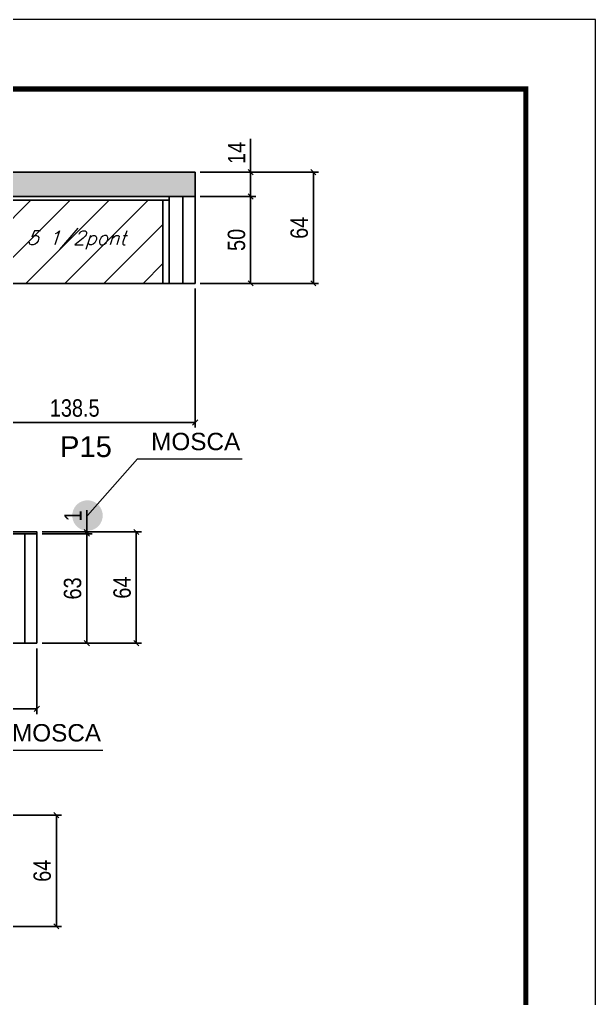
# Model space of a CAD drawing. Extents: x 2603 to 22413, y 1253 to 30260.
# Drawn here: x 19077 to 19408, y 23563 to 24126 of the extents above; entities that cross this region are included whole.
import ezdxf

# ---------------------------------------------------------------- set-up
doc = ezdxf.new("R2010")
doc.units = 0
doc.linetypes.add('DASHED', pattern=[0.75, 0.5, -0.25])
for name, color, linetype in [('5', 5, 'Continuous'), ('COTA', 241, 'Continuous'), ('Painéis', 200, 'Continuous'), ('SARR_2.2x7', 40, 'Continuous'), ('SARR_3.5x7', 81, 'Continuous'), ('texto', 7, 'Continuous')]:
    doc.layers.add(name, color=color, linetype=linetype)
for name, color, linetype, lineweight in [('CARIMBO', 255, 'Continuous', 9), ('Folhas', 255, 'Continuous', 9), ('Hachura', 251, 'Continuous', 9), ('SARRAFO DE PRESSAO', 251, 'DASHED', 9)]:
    doc.layers.add(name, color=color, linetype=linetype, lineweight=lineweight)
doc.styles.add('ARIAL', font='arial.ttf')
doc.styles.add('COTA TECNICA', font='techl___.ttf', dxfattribs={"height": 10})
doc.styles.add('Romans', font='romans.shx')
doc.styles.get("Standard").update_dxf_attribs({"font": 'arial.ttf'})
doc.dimstyles.new('3x', dxfattribs={"dimtxt": 10, "dimasz": 5, "dimexe": 7, "dimexo": 5, "dimgap": 4, "dimtad": 1, "dimdec": 4, "dimlfac": 0.3333333333333333, "dimdsep": 46, "dimtxsty": 'Standard', "dimblk": 'DOT', "dimcen": 0.09, "dimclrd": 1, "dimclre": 1, "dimclrt": 2, "dimadec": 0, "dimazin": 2, "dimtfac": 1, "dimtdec": 4, "dimtmove": 0, "dimatfit": 3, "dimldrblk": 'DOT', "dimfxl": 1, "dimtolj": 1, "dimtzin": 0, "dimlwd": 9, "dimlwe": 9, "dimarcsym": 0})
doc.dimstyles.new('PAINEL', dxfattribs={"dimtxt": 10, "dimasz": 3, "dimexe": 3, "dimexo": 3, "dimgap": 3, "dimtad": 1, "dimdec": 1, "dimzin": 12, "dimdsep": 46, "dimtxsty": 'COTA TECNICA', "dimblk1": 'OBLIQUE', "dimblk2": 'OBLIQUE', "dimsah": 1, "dimcen": 0.9, "dimclrd": 4, "dimclre": 4, "dimclrt": 240, "dimadec": 1, "dimazin": 3, "dimtfac": 1, "dimtdec": 1, "dimtmove": 0, "dimatfit": 3, "dimfxl": 1, "dimtolj": 1, "dimtzin": 12, "dimarcsym": 0})

# ---------------------------------------------------------------- blocks, each defined once
blk = doc.blocks.new('9999999999')
at = {"layer": 'Folhas'}
blk.add_lwpolyline([(98138.97835781069, 34190.20511460536), (99623.97835781069, 34190.20511460536), (99623.97835781069, 35240.20511460536), (98138.97835781069, 35240.20511460536)], close=True, dxfattribs=at)
at = {"layer": 'Folhas', "color": 30, "const_width": 3}
blk.add_lwpolyline([(98213.97835781069, 34230.20511460536), (99583.97835781069, 34230.20511460536), (99583.97835781069, 35200.20511460536), (98213.97835781069, 35200.20511460536)], close=True, dxfattribs=at)
blk = doc.blocks.new('_Oblique')
at = {"color": 0, "linetype": 'ByBlock', "lineweight": -2}
blk.add_line((-0.5, -0.5), (0.5, 0.5), dxfattribs=at)
blk = doc.blocks.new('*D945')
at = {"layer": 'COTA', "color": 4, "linetype": 'ByBlock', "lineweight": -2, "transparency": 16777216}
for p, q in [((19177.59267825316, 23971.52937744989), (19177.59267825316, 23891.52976980083)), ((19039.09267825316, 23951.52937744989), (19039.09267825316, 23891.52976980083)), ((19039.09267825316, 23894.52976980083), (19177.59267825316, 23894.52976980083))]:
    blk.add_line(p, q, dxfattribs=at)
at = {"layer": 'Defpoints', "color": 0, "linetype": 'ByBlock', "transparency": 16777216}
for p in [(19177.59267825316, 23974.52937744989), (19039.09267825316, 23954.52937744989), (19177.59267825316, 23894.52976980083)]:
    blk.add_point(p, dxfattribs=at)
at = {"layer": 'COTA', "color": 4, "linetype": 'ByBlock', "lineweight": -2, "transparency": 16777216, "xscale": 3, "yscale": 3, "zscale": 3, "rotation": 180}
blk.add_blockref('_Oblique', (19039.09267825316, 23894.52976980083), dxfattribs=at)
at = {"layer": 'COTA', "color": 4, "linetype": 'ByBlock', "lineweight": -2, "transparency": 16777216, "xscale": 3, "yscale": 3, "zscale": 3}
blk.add_blockref('_Oblique', (19177.59267825316, 23894.52976980083), dxfattribs=at)
at = {"layer": 'COTA', "color": 240, "linetype": 'ByBlock', "transparency": 16777216, "insert": (19108.34267825316, 23902.770997871), "char_height": 10, "attachment_point": 5, "style": 'COTA TECNICA'}
blk.add_mtext('\\A1;138.5', dxfattribs=at)
blk = doc.blocks.new('*D947')
at = {"layer": 'COTA', "color": 4, "linetype": 'ByBlock', "lineweight": -2, "transparency": 16777216}
for p, q in [((19180.59267825317, 24024.52937744989), (19212.54238376933, 24024.52937744989)), ((19209.54238376933, 24024.52937744989), (19209.54238376933, 23974.5293774499)), ((19180.59267825317, 23974.5293774499), (19212.54238376933, 23974.5293774499))]:
    blk.add_line(p, q, dxfattribs=at)
at = {"layer": 'Defpoints', "color": 0, "linetype": 'ByBlock', "transparency": 16777216}
for p in [(19177.59267825317, 24024.52937744989), (19177.59267825317, 23974.5293774499), (19209.54238376933, 23974.5293774499)]:
    blk.add_point(p, dxfattribs=at)
at = {"layer": 'COTA', "color": 4, "linetype": 'ByBlock', "lineweight": -2, "transparency": 16777216, "xscale": 3, "yscale": 3, "zscale": 3}
for p, rotation in [((19209.54238376933, 24024.52937744989), 90), ((19209.54238376933, 23974.5293774499), 270)]:
    blk.add_blockref('_Oblique', p, dxfattribs=dict(at, rotation=rotation))
at = {"layer": 'COTA', "color": 240, "linetype": 'ByBlock', "transparency": 16777216, "insert": (19201.43273464653, 23999.52937744989), "char_height": 10, "attachment_point": 5, "rotation": 90, "style": 'COTA TECNICA'}
blk.add_mtext('\\A1;50', dxfattribs=at)
blk = doc.blocks.new('*D948')
at = {"layer": 'COTA', "color": 4, "linetype": 'ByBlock', "lineweight": -2, "transparency": 16777216}
for p, q in [((19209.54238376945, 24038.52937744989), (19209.54238376945, 24057.64633651422)), ((19180.59267825317, 24038.52937744989), (19212.54238376945, 24038.52937744989)), ((19209.54238376945, 24024.52937744989), (19209.54238376945, 24038.52937744989)), ((19180.59267825317, 24024.52937744989), (19212.54238376945, 24024.52937744989))]:
    blk.add_line(p, q, dxfattribs=at)
at = {"layer": 'Defpoints', "color": 0, "linetype": 'ByBlock', "transparency": 16777216}
for p in [(19177.59267825317, 24038.52937744989), (19209.54238376945, 24038.52937744989), (19177.59267825317, 24024.52937744989)]:
    blk.add_point(p, dxfattribs=at)
at = {"layer": 'COTA', "color": 4, "linetype": 'ByBlock', "lineweight": -2, "transparency": 16777216, "xscale": 3, "yscale": 3, "zscale": 3}
for p, rotation in [((19209.54238376945, 24038.52937744989), 90), ((19209.54238376945, 24024.52937744989), 270)]:
    blk.add_blockref('_Oblique', p, dxfattribs=dict(at, rotation=rotation))
at = {"layer": 'COTA', "color": 240, "linetype": 'ByBlock', "transparency": 16777216, "insert": (19201.46928435424, 24049.58785698205), "char_height": 10, "attachment_point": 5, "rotation": 90, "style": 'COTA TECNICA'}
blk.add_mtext('\\A1;14', dxfattribs=at)
blk = doc.blocks.new('*D949')
at = {"layer": 'COTA', "color": 4, "linetype": 'ByBlock', "lineweight": -2, "transparency": 16777216}
for p, q in [((19180.59267825317, 24038.5293774499), (19248.63522175424, 24038.5293774499)), ((19245.63522175424, 23974.5293774499), (19245.63522175424, 24038.5293774499)), ((19180.59267825317, 23974.5293774499), (19248.63522175424, 23974.5293774499))]:
    blk.add_line(p, q, dxfattribs=at)
at = {"layer": 'Defpoints', "color": 0, "linetype": 'ByBlock', "transparency": 16777216}
for p in [(19177.59267825317, 24038.5293774499), (19245.63522175424, 24038.5293774499), (19177.59267825317, 23974.5293774499)]:
    blk.add_point(p, dxfattribs=at)
at = {"layer": 'COTA', "color": 4, "linetype": 'ByBlock', "lineweight": -2, "transparency": 16777216, "xscale": 3, "yscale": 3, "zscale": 3}
for p, rotation in [((19245.63522175424, 24038.5293774499), 90), ((19245.63522175424, 23974.5293774499), 270)]:
    blk.add_blockref('_Oblique', p, dxfattribs=dict(at, rotation=rotation))
at = {"layer": 'COTA', "color": 240, "linetype": 'ByBlock', "transparency": 16777216, "insert": (19237.53288257295, 24006.52937744989), "char_height": 10, "attachment_point": 5, "rotation": 90, "style": 'COTA TECNICA'}
blk.add_mtext('\\A1;64', dxfattribs=at)
blk = doc.blocks.new('*D951')
at = {"layer": 'COTA', "color": 4, "linetype": 'ByBlock', "lineweight": -2, "transparency": 16777216}
for p, q in [((18891.59267825328, 23764.51952255963), (18891.59267825328, 23726.7600141527)), ((19086.59267825328, 23764.51952255921), (19086.59267825328, 23726.7600141527)), ((18891.59267825328, 23729.7600141527), (19086.59267825328, 23729.7600141527))]:
    blk.add_line(p, q, dxfattribs=at)
at = {"layer": 'Defpoints', "color": 0, "linetype": 'ByBlock', "transparency": 16777216}
for p in [(18891.59267825328, 23767.51952255963), (19086.59267825328, 23767.51952255921), (19086.59267825328, 23729.7600141527)]:
    blk.add_point(p, dxfattribs=at)
at = {"layer": 'COTA', "color": 4, "linetype": 'ByBlock', "lineweight": -2, "transparency": 16777216, "xscale": 3, "yscale": 3, "zscale": 3, "rotation": 180}
blk.add_blockref('_Oblique', (18891.59267825328, 23729.7600141527), dxfattribs=at)
at = {"layer": 'COTA', "color": 4, "linetype": 'ByBlock', "lineweight": -2, "transparency": 16777216, "xscale": 3, "yscale": 3, "zscale": 3}
blk.add_blockref('_Oblique', (19086.59267825328, 23729.7600141527), dxfattribs=at)
at = {"layer": 'COTA', "color": 240, "linetype": 'ByBlock', "transparency": 16777216, "insert": (18989.09267825328, 23737.89890304159), "char_height": 10, "attachment_point": 5, "style": 'COTA TECNICA'}
blk.add_mtext('\\A1;195', dxfattribs=at)
blk = doc.blocks.new('*D958')
at = {"layer": 'COTA', "color": 4, "linetype": 'ByBlock', "lineweight": -2, "transparency": 16777216}
for p, q in [((19089.59267825314, 23831.51952255922), (19146.7611673178, 23831.51952255922)), ((19143.7611673178, 23831.51952255922), (19143.7611673178, 23767.51952255922)), ((19089.59267825328, 23767.51952255922), (19146.7611673178, 23767.51952255922))]:
    blk.add_line(p, q, dxfattribs=at)
at = {"layer": 'Defpoints', "color": 0, "linetype": 'ByBlock', "transparency": 16777216}
for p in [(19086.59267825314, 23831.51952255922), (19086.59267825328, 23767.51952255922), (19143.7611673178, 23767.51952255922)]:
    blk.add_point(p, dxfattribs=at)
at = {"layer": 'COTA', "color": 4, "linetype": 'ByBlock', "lineweight": -2, "transparency": 16777216, "xscale": 3, "yscale": 3, "zscale": 3}
for p, rotation in [((19143.7611673178, 23831.51952255922), 90), ((19143.7611673178, 23767.51952255922), 270)]:
    blk.add_blockref('_Oblique', p, dxfattribs=dict(at, rotation=rotation))
at = {"layer": 'COTA', "color": 240, "linetype": 'ByBlock', "transparency": 16777216, "insert": (19135.65882813652, 23799.51952255921), "char_height": 10, "attachment_point": 5, "rotation": 90, "style": 'COTA TECNICA'}
blk.add_mtext('\\A1;64', dxfattribs=at)
blk = doc.blocks.new('*D3268')
at = {"layer": 'COTA', "color": 4, "lineweight": -2, "transparency": 16777216}
for p, q in [((19022.59267825314, 23668.61308844727), (19100.7831127676, 23668.61308844727)), ((19097.7831127676, 23604.61308844728), (19097.7831127676, 23668.61308844727)), ((19022.59267825314, 23604.61308844728), (19100.7831127676, 23604.61308844728))]:
    blk.add_line(p, q, dxfattribs=at)
at = {"layer": 'Defpoints', "color": 0, "transparency": 16777216}
for p in [(19019.59267825314, 23668.61308844727), (19097.7831127676, 23668.61308844727), (19019.59267825314, 23604.61308844728)]:
    blk.add_point(p, dxfattribs=at)
at = {"layer": 'COTA', "color": 4, "lineweight": -2, "transparency": 16777216, "xscale": 3, "yscale": 3, "zscale": 3}
for p, rotation in [((19097.7831127676, 23668.61308844727), 90), ((19097.7831127676, 23604.61308844728), 270)]:
    blk.add_blockref('_Oblique', p, dxfattribs=dict(at, rotation=rotation))
at = {"layer": 'COTA', "color": 240, "transparency": 16777216, "insert": (19089.68077358632, 23636.61308844727), "char_height": 10, "attachment_point": 5, "rotation": 90, "style": 'COTA TECNICA'}
blk.add_mtext('\\A1;64', dxfattribs=at)
blk = doc.blocks.new('_Dot')
at = {"color": 0, "linetype": 'ByBlock', "lineweight": -2}
blk.add_line((-0.5, 0), (-1, 0), dxfattribs=at)
at = {"color": 0, "linetype": 'ByBlock', "const_width": 0.5}
blk.add_lwpolyline([(-0.25, 0, 1), (0.25, 0, 1)], format="xyb", close=True, dxfattribs=at)
blk = doc.blocks.new('*D3271')
at = {"layer": 'COTA', "color": 4, "lineweight": -2, "transparency": 16777216}
for p, q in [((19089.59267825314, 23830.51952255922), (19118.37796674755, 23830.51952255922)), ((19115.37796674755, 23767.51952255922), (19115.37796674755, 23830.51952255922)), ((19089.59267825328, 23767.51952255922), (19118.37796674755, 23767.51952255922))]:
    blk.add_line(p, q, dxfattribs=at)
at = {"layer": 'Defpoints', "color": 0, "transparency": 16777216}
for p in [(19086.59267825314, 23830.51952255922), (19115.37796674755, 23830.51952255922), (19086.59267825328, 23767.51952255922)]:
    blk.add_point(p, dxfattribs=at)
at = {"layer": 'COTA', "color": 4, "lineweight": -2, "transparency": 16777216, "xscale": 3, "yscale": 3, "zscale": 3}
for p, rotation in [((19115.37796674755, 23830.51952255922), 90), ((19115.37796674755, 23767.51952255922), 270)]:
    blk.add_blockref('_Oblique', p, dxfattribs=dict(at, rotation=rotation))
at = {"layer": 'COTA', "color": 240, "transparency": 16777216, "insert": (19107.15866850194, 23799.01952255921), "char_height": 10, "attachment_point": 5, "rotation": 90, "style": 'COTA TECNICA'}
blk.add_mtext('\\A1;63', dxfattribs=at)
blk = doc.blocks.new('*D3272')
at = {"layer": 'COTA', "color": 4, "lineweight": -2, "transparency": 16777216}
for p, q in [((19115.37796674757, 23831.51952255922), (19115.37796674757, 23844.10431788085)), ((19089.59267825314, 23831.51952255922), (19118.37796674757, 23831.51952255922)), ((19089.59267825314, 23830.51952255922), (19118.37796674757, 23830.51952255922)), ((19115.37796674757, 23830.51952255922), (19115.37796674757, 23831.51952255922)), ((19115.37796674757, 23830.51952255922), (19115.37796674757, 23827.51952255922))]:
    blk.add_line(p, q, dxfattribs=at)
at = {"layer": 'Defpoints', "color": 0, "transparency": 16777216}
for p in [(19086.59267825314, 23831.51952255922), (19086.59267825314, 23830.51952255922), (19115.37796674757, 23831.51952255922)]:
    blk.add_point(p, dxfattribs=at)
at = {"layer": 'COTA', "color": 4, "lineweight": -2, "transparency": 16777216, "xscale": 3, "yscale": 3, "zscale": 3}
for p, rotation in [((19115.37796674757, 23831.51952255922), 270), ((19115.37796674757, 23830.51952255922), 90)]:
    blk.add_blockref('_Oblique', p, dxfattribs=dict(at, rotation=rotation))
at = {"layer": 'COTA', "color": 240, "transparency": 16777216, "insert": (19107.31948721541, 23840.81192022003), "char_height": 10, "attachment_point": 5, "rotation": 90, "style": 'COTA TECNICA'}
blk.add_mtext('\\A1;1', dxfattribs=at)

msp = doc.modelspace()

# ---------------------------------------------------------------- hatches: boundary and pattern name
at = {"layer": 'COTA', "linetype": 'ByBlock'}
h = msp.add_hatch(dxfattribs=at)
h.set_pattern_fill('AR-CONC', color=256, scale=0.03)
h.set_pattern_definition([(49.99999999999999, (-114218.9924185525, -5358.640854883195), (5.46554006988012, -0.4781725661670926), [0.5715, -6.2865]), (355, (-114218.9924185525, -5358.640854883195), (-1.05730264274908, 5.731705357171054), [0.4572, -5.0292175251]), (100.4514447, (-114218.5369583425, -5358.680702488195), (4.408237412710598, 5.253532557365853), [0.4857002639999999, -5.342707337999999]), (46.18420000000001, (-114218.9924185525, -5357.116854883195), (8.132371226763897, -1.261269837981814), [0.85725, -9.429749999999999]), (96.63555760999992, (-114218.3147215525, -5357.221959883195), (7.12212402154509, 7.422783737931645), [0.7285506942, -8.0140682448]), (351.1841511700001, (-114218.9924185525, -5357.116854883195), (7.12212402194931, 7.422783737565979), [0.6857990120999999, -7.5437919576]), (21, (-114218.2304185525, -5357.497854883195), (4.548431738073974, -3.067955945612628), [0.5715, -6.2865]), (326.0000000000001, (-114218.2304185525, -5357.497854883195), (1.854060850429412, 5.525638983669578), [0.4572, -5.029199999999999]), (71.45144499999999, (-114217.8513825745, -5357.753517880195), (6.402492578361485, 2.457683066577157), [0.485700264, -5.342698127999999]), (37.50000000000001, (-114218.9924185525, -5358.640854883195), (0.0926580975177545, 2.536651166194593), [0, -4.96824, 0, -5.1054, 0, -5.04825]), (7.499999999999999, (-114218.9924185525, -5358.640854883195), (2.004589875309172, 3.005417244543585), [0, -2.910839999999999, 0, -4.85394, 0, -1.92405]), (327.5, (-114220.6916785525, -5358.640854883195), (4.067717855006141, -0.1718623197802033), [0, -1.905, 0, -5.9436, 0, -7.886699999999999]), (317.5, (-114221.4536785525, -5358.640854883195), (4.443875441580541, 0.7627947309999908), [0, -2.4765, 0, -3.94716, 0, -5.6007])])
h.paths.add_polyline_path([(19039.09267825316, 24024.52937744989), (19177.59267825316, 24024.52937744989), (19177.59267825316, 24038.52937744989), (18471.09267825316, 24038.52937744989), (18471.09267825316, 24024.52937744989), (19009.09267825316, 24024.52937744989), (19009.09267825316, 23954.52937744989), (19039.09267825316, 23954.52937744989), (19039.09267825316, 23974.52937744989)])
at = {"layer": 'Hachura', "linetype": 'ByBlock'}
h = msp.add_hatch(dxfattribs=at)
h.set_pattern_fill('ANSI31', color=256, scale=5)
h.set_pattern_definition([(45, (0, 0), (-11.22532015133644, 11.22532015133644), [])])
h.paths.add_polyline_path([(19159.09267825313, 23974.5293774499), (19159.09267825316, 24022.32937744989), (19059.59267825316, 24022.32937744989), (19059.59267825319, 23974.52937744989)])
h.paths.add_polyline_path([(18644.09267825313, 23767.51952255921), (18644.09267825313, 23815.31952255932), (18560.59267825316, 23815.31952255922), (18560.59267825313, 23767.51952255921)])
h.paths.add_polyline_path([(18557.09267825319, 23767.51952255921), (18557.09267825314, 23810.51952255922), (18471.09267825313, 23810.51952255921), (18471.09267825313, 23767.51952255921)])
h.paths.add_polyline_path([(18589.09267825313, 23455.8001838202), (18589.09267825316, 23503.6001838202), (18489.59267825316, 23503.6001838202), (18489.59267825319, 23455.8001838202)])

# ---------------------------------------------------------------- linework, layer by layer
at = {"layer": 'COTA', "linetype": 'ByBlock'}
for p in [(18471.09267825316, 24038.52937744989), (19177.59267825316, 24024.52937744989)]:
    msp.add_line(p, (19177.59267825316, 24038.52937744989), dxfattribs=at)
at = {"layer": 'Painéis', "linetype": 'Continuous'}
for p, q in [((19039.09267825316, 24024.52937744989), (19177.59267825316, 24024.52937744989)), ((19177.59267825316, 23974.52937744989), (19177.59267825316, 24024.52937744989)), ((19177.59267825316, 23974.5293774499), (19039.09267825316, 23974.52937744989)), ((19086.59267825313, 23831.51952255921), (18657.5926782531, 23831.51952255921)), ((19086.59267825328, 23767.51952255921), (19086.59267825313, 23831.51952255921)), ((18471.09267825313, 23767.51952255921), (19086.59267825328, 23767.51952255921))]:
    msp.add_line(p, q, dxfattribs=at)
msp.add_lwpolyline([(19086.59267825313, 23830.51952255921), (18657.5926782531, 23830.51952255921), (18657.5926782531, 23831.51952255921), (19086.59267825313, 23831.51952255921)], close=True, dxfattribs=at)
at = {"layer": 'SARR_2.2x7', "linetype": 'Continuous'}
for p, q in [((19170.59267825319, 24024.52937744989), (19170.59267825316, 23974.52937744989)), ((19056.09267825316, 24022.32937744989), (19162.59267825316, 24022.3293774499)), ((19079.59267825328, 23767.51952255921), (19079.59267825313, 23830.51952255921))]:
    msp.add_line(p, q, dxfattribs=at)
at = {"layer": 'SARR_3.5x7'}
for p, q in [((19162.59267825316, 24024.52937744989), (19162.59267825313, 23974.52937744989)), ((19159.09267825316, 24022.3293774499), (19159.09267825313, 23974.52937744989))]:
    msp.add_line(p, q, dxfattribs=at)

# ---------------------------------------------------------------- block references
at = {"layer": 'SARRAFO DE PRESSAO', "color": 6, "linetype": 'ByBlock'}
msp.add_blockref('9999999999', (-80216.09863348237, -11113.90604720699), dxfattribs=at)

# ---------------------------------------------------------------- texts
at = {"layer": '5', "linetype": 'Continuous'}
msp.add_text('P15', height=12, rotation=359.9999644975238, dxfattribs=at).set_placement((19099.89253694694, 23874.63164195397))
at = {"layer": 'CARIMBO', "style": 'ARIAL'}
for p in [(19152.32745502496, 23878.56992442185), (19072.26773673582, 23710.98683824429)]:
    msp.add_text('MOSCA', height=10, dxfattribs=at).set_placement(p)
at = {"layer": 'texto', "color": 2, "insert": (19109.34267825316, 23999.42937744992), "char_height": 8, "attachment_point": 5, "style": 'Romans'}
msp.add_mtext('{\\Q19;\\C256;5 1/2pont}', dxfattribs=at)

# ---------------------------------------------------------------- dimensions: what is measured, and where the dimension line sits
at = {"layer": 'COTA', "linetype": 'ByBlock'}
for base, p1, p2, picture, middle in [((19209.54238376945, 24038.52937744989), (19177.59267825316, 24024.52937744989), (19177.59267825316, 24038.52937744989), '*D948', (19201.46928435424, 24049.58785698205)), ((19245.63522175424, 24038.5293774499), (19177.59267825316, 23974.52937744989), (19177.59267825316, 24038.52937744989), '*D949', (19237.53288257295, 24006.52937744989)), ((19209.54238376933, 23974.5293774499), (19177.59267825316, 24024.52937744989), (19177.59267825316, 23974.52937744989), '*D947', (19201.43273464653, 23999.52937744989)), ((19143.7611673178, 23767.51952255922), (19086.59267825313, 23831.51952255921), (19086.59267825328, 23767.51952255921), '*D958', (19135.65882813652, 23799.51952255921))]:
    dim = msp.add_linear_dim(base=base, p1=p1, p2=p2, angle=90, dimstyle='PAINEL', dxfattribs=at)
    dim.commit()
    dim.dimension.update_dxf_attribs({"geometry": picture, "text_midpoint": middle})
for base, p1, p2, picture, middle in [((19177.59267825316, 23894.52976980083), (19039.09267825316, 23954.52937744989), (19177.59267825316, 23974.52937744989), '*D945', (19108.34267825316, 23902.770997871)), ((19086.59267825328, 23729.7600141527), (18891.59267825328, 23767.51952255963), (19086.59267825328, 23767.51952255921), '*D951', (18989.09267825328, 23737.89890304159))]:
    dim = msp.add_linear_dim(base=base, p1=p1, p2=p2, dimstyle='PAINEL', dxfattribs=at)
    dim.commit()
    dim.dimension.update_dxf_attribs({"geometry": picture, "text_midpoint": middle})
at = {"layer": 'COTA'}
for base, p1, p2, picture, middle in [((19115.37796674757, 23831.51952255922), (19086.59267825313, 23830.51952255921), (19086.59267825313, 23831.51952255921), '*D3272', (19107.31948721541, 23840.81192022003)), ((19115.37796674755, 23830.51952255922), (19086.59267825328, 23767.51952255921), (19086.59267825313, 23830.51952255921), '*D3271', (19107.15866850194, 23799.01952255921))]:
    dim = msp.add_linear_dim(base=base, p1=p1, p2=p2, angle=90, dimstyle='PAINEL', dxfattribs=at)
    dim.commit()
    dim.dimension.update_dxf_attribs({"geometry": picture, "text_midpoint": middle})
dim = msp.add_linear_dim(base=(19097.7831127676, 23668.61308844727), p1=(19019.59267825313, 23604.61308844727), p2=(19019.59267825313, 23668.61308844727), angle=90, dimstyle='PAINEL', dxfattribs=at)
dim.commit()
dim.dimension.update_dxf_attribs({"geometry": '*D3268', "text_midpoint": (19097.7831127676, 23636.61308844727), "dimtype": 160})

# ---------------------------------------------------------------- leaders
at = {"layer": 'Hachura'}
for points in [[(19115.69379605294, 23840.97272866527), (19144.54413630038, 23873.56992442186), (19204.61258462932, 23873.56992442186)], [(19035.6340777638, 23673.38964248771), (19064.48441801125, 23705.98683824429), (19124.55286634019, 23705.98683824429)]]:
    msp.add_leader(points, dimstyle='3x', override={"dimasz": 17.5, "dimgap": 4, "dimtad": 0}, dxfattribs=at)

doc.saveas('drawing.dxf')
